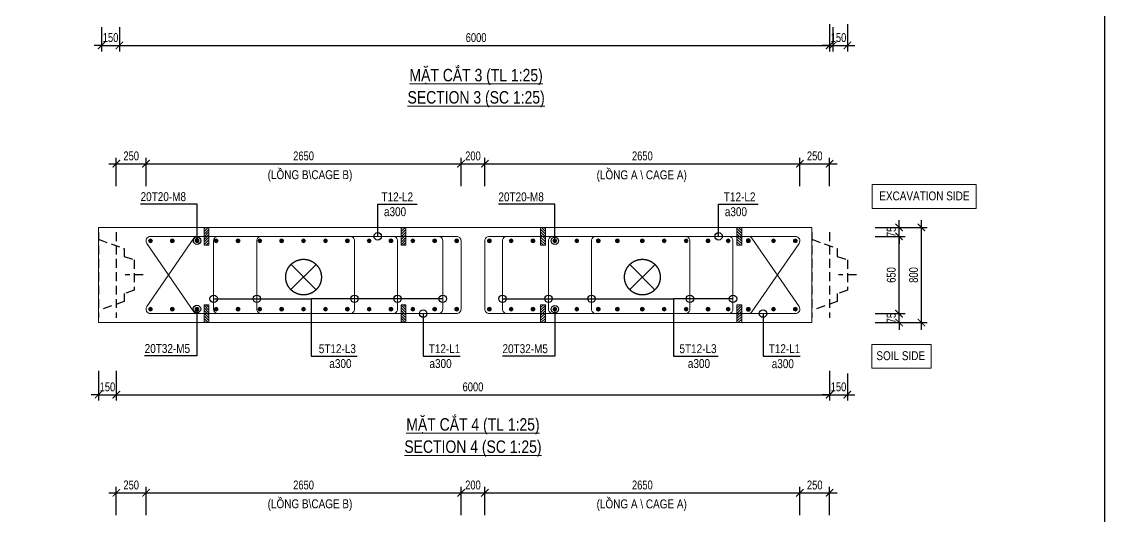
# Model space of a CAD drawing. Header units: millimetres. Extents: x 2746337 to 7547699, y -363432 to 15720.
# Drawn here: x 3008379 to 3044810, y -142915 to -126267 of the extents above; entities that cross this region are included whole.
import ezdxf
from ezdxf.enums import TextEntityAlignment as Align

# ---------------------------------------------------------------- set-up
doc = ezdxf.new("R2010")
doc.units = ezdxf.units.MM
doc.header["$LTSCALE"] = 1200
doc.header["$PDMODE"] = 3
doc.linetypes.add('CENTER', pattern=[2, 1.25, -0.25, 0.25, -0.25])
doc.linetypes.add('HIDDEN', pattern=[0.375, 0.25, -0.125])
for name, color, linetype, lineweight in [('5', 5, 'Continuous', 13), ('BOUND', 3, 'Continuous', 20), ('CWS', 8, 'HIDDEN', 9), ('ENOTE', 2, 'Continuous', 15), ('GRID', 74, 'CENTER', 15), ('K-THUOC', 1, 'Continuous', 18), ('LEADER', 8, 'Continuous', 9), ('MCT', 6, 'Continuous', 20), ('TEXTEN', 3, 'Continuous', 13), ('TEXTMA', 2, 'Continuous', 13), ('TEXTVN', 2, 'Continuous', 20), ('TIE', 4, 'Continuous', 13)]:
    doc.layers.add(name, color=color, linetype=linetype, lineweight=lineweight)
doc.layers.add('CDC.04.HIDDEN', color=8, linetype='HIDDEN')
doc.layers.add('MIE', color=5, linetype='HIDDEN')
doc.styles.add('DB_Arial', font='arial.ttf', dxfattribs={"width": 0.8})
doc.styles.add('SMTEXT', font='arial.ttf', dxfattribs={"width": 0.75})
doc.dimstyles.new('BSV25', dxfattribs={"dimtxt": 300, "dimasz": 250, "dimexe": 200, "dimexo": 0, "dimgap": 108, "dimtad": 1, "dimdec": 0, "dimlfac": 0.25, "dimdsep": 46, "dimtxsty": 'SMTEXT', "dimblk": 'ARCHTICK', "dimcen": 100, "dimdle": 250, "dimclrd": 256, "dimclre": 256, "dimclrt": 2, "dimadec": 0, "dimazin": 0, "dimtfac": 1, "dimtdec": 0, "dimtix": 1, "dimtmove": 2, "dimatfit": 3, "dimfxl": 800, "dimfxlon": 1, "dimtolj": 1, "dimtzin": 0, "dimarcsym": 0})

# ---------------------------------------------------------------- blocks, each defined once
blk = doc.blocks.new('_ArchTick')
at = {"color": 0, "linetype": 'ByBlock', "const_width": 0.15}
blk.add_lwpolyline([(-0.5, -0.5), (0.5, 0.5)], dxfattribs=at)
blk = doc.blocks.new('*D1513')
at = {"layer": 'Defpoints', "color": 0, "transparency": 16777216}
for p in [(3012565, -142123), (3011565, -142873), (3012565, -142873)]:
    blk.add_point(p, dxfattribs=at)
at = {"layer": 'K-THUOC', "lineweight": -2, "transparency": 16777216}
for p, q in [((3011565, -142873), (3011565, -141923)), ((3012565, -142873), (3012565, -141923)), ((3011315, -142123), (3012815, -142123))]:
    blk.add_line(p, q, dxfattribs=at)
at = {"layer": 'K-THUOC', "lineweight": -2, "transparency": 16777216, "xscale": 250, "yscale": 250, "zscale": 250, "rotation": 180}
blk.add_blockref('_ArchTick', (3011565, -142123), dxfattribs=at)
at = {"layer": 'K-THUOC', "lineweight": -2, "transparency": 16777216, "xscale": 250, "yscale": 250, "zscale": 250}
blk.add_blockref('_ArchTick', (3012565, -142123), dxfattribs=at)
at = {"layer": 'K-THUOC', "color": 2, "transparency": 16777216, "insert": (3012065, -141862), "char_height": 300, "attachment_point": 5, "style": 'SMTEXT'}
blk.add_mtext('\\A1;250', dxfattribs=at)
blk = doc.blocks.new('*D1514')
at = {"layer": 'Defpoints', "color": 0, "transparency": 16777216}
for p in [(3023165, -142123), (3012565, -142873), (3023165, -142873)]:
    blk.add_point(p, dxfattribs=at)
at = {"layer": 'K-THUOC', "lineweight": -2, "transparency": 16777216}
for p, q in [((3012565, -142873), (3012565, -141923)), ((3023165, -142873), (3023165, -141923)), ((3012315, -142123), (3023415, -142123))]:
    blk.add_line(p, q, dxfattribs=at)
at = {"layer": 'K-THUOC', "lineweight": -2, "transparency": 16777216, "xscale": 250, "yscale": 250, "zscale": 250, "rotation": 180}
blk.add_blockref('_ArchTick', (3012565, -142123), dxfattribs=at)
at = {"layer": 'K-THUOC', "lineweight": -2, "transparency": 16777216, "xscale": 250, "yscale": 250, "zscale": 250}
blk.add_blockref('_ArchTick', (3023165, -142123), dxfattribs=at)
at = {"layer": 'K-THUOC', "color": 2, "transparency": 16777216, "insert": (3017865, -141862), "char_height": 300, "attachment_point": 5, "style": 'SMTEXT'}
blk.add_mtext('\\A1;2650', dxfattribs=at)
blk = doc.blocks.new('*D1515')
at = {"layer": 'Defpoints', "color": 0, "transparency": 16777216}
for p in [(3023965, -142123), (3023165, -142873), (3023965, -142873)]:
    blk.add_point(p, dxfattribs=at)
at = {"layer": 'K-THUOC', "lineweight": -2, "transparency": 16777216}
for p, q in [((3023165, -142873), (3023165, -141923)), ((3023965, -142873), (3023965, -141923)), ((3022915, -142123), (3024215, -142123))]:
    blk.add_line(p, q, dxfattribs=at)
at = {"layer": 'K-THUOC', "lineweight": -2, "transparency": 16777216, "xscale": 250, "yscale": 250, "zscale": 250, "rotation": 180}
blk.add_blockref('_ArchTick', (3023165, -142123), dxfattribs=at)
at = {"layer": 'K-THUOC', "lineweight": -2, "transparency": 16777216, "xscale": 250, "yscale": 250, "zscale": 250}
blk.add_blockref('_ArchTick', (3023965, -142123), dxfattribs=at)
at = {"layer": 'K-THUOC', "color": 2, "transparency": 16777216, "insert": (3023565, -141862), "char_height": 300, "attachment_point": 5, "style": 'SMTEXT'}
blk.add_mtext('\\A1;200', dxfattribs=at)
blk = doc.blocks.new('*D1516')
at = {"layer": 'Defpoints', "color": 0, "transparency": 16777216}
for p in [(3034565, -142123), (3023965, -142873), (3034565, -142873)]:
    blk.add_point(p, dxfattribs=at)
at = {"layer": 'K-THUOC', "lineweight": -2, "transparency": 16777216}
for p, q in [((3023965, -142873), (3023965, -141923)), ((3034565, -142873), (3034565, -141923)), ((3023715, -142123), (3034815, -142123))]:
    blk.add_line(p, q, dxfattribs=at)
at = {"layer": 'K-THUOC', "lineweight": -2, "transparency": 16777216, "xscale": 250, "yscale": 250, "zscale": 250, "rotation": 180}
blk.add_blockref('_ArchTick', (3023965, -142123), dxfattribs=at)
at = {"layer": 'K-THUOC', "lineweight": -2, "transparency": 16777216, "xscale": 250, "yscale": 250, "zscale": 250}
blk.add_blockref('_ArchTick', (3034565, -142123), dxfattribs=at)
at = {"layer": 'K-THUOC', "color": 2, "transparency": 16777216, "insert": (3029265, -141862), "char_height": 300, "attachment_point": 5, "style": 'SMTEXT'}
blk.add_mtext('\\A1;2650', dxfattribs=at)
blk = doc.blocks.new('*D1517')
at = {"layer": 'Defpoints', "color": 0, "transparency": 16777216}
for p in [(3035565, -142123), (3034565, -142873), (3035565, -142873)]:
    blk.add_point(p, dxfattribs=at)
at = {"layer": 'K-THUOC', "lineweight": -2, "transparency": 16777216}
for p, q in [((3034565, -142873), (3034565, -141923)), ((3035565, -142873), (3035565, -141923)), ((3034315, -142123), (3035815, -142123))]:
    blk.add_line(p, q, dxfattribs=at)
at = {"layer": 'K-THUOC', "lineweight": -2, "transparency": 16777216, "xscale": 250, "yscale": 250, "zscale": 250, "rotation": 180}
blk.add_blockref('_ArchTick', (3034565, -142123), dxfattribs=at)
at = {"layer": 'K-THUOC', "lineweight": -2, "transparency": 16777216, "xscale": 250, "yscale": 250, "zscale": 250}
blk.add_blockref('_ArchTick', (3035565, -142123), dxfattribs=at)
at = {"layer": 'K-THUOC', "color": 2, "transparency": 16777216, "insert": (3035065, -141862), "char_height": 300, "attachment_point": 5, "style": 'SMTEXT'}
blk.add_mtext('\\A1;250', dxfattribs=at)
blk = doc.blocks.new('mct1')
at = {"lineweight": 9}
h = blk.add_hatch(color=256, dxfattribs=at)
h.dxf.hatch_style = 1
h.paths.add_polyline_path([(-16, 0, 1), (16, 0, 1)])
blk.add_circle((0, 0), 16, dxfattribs=at)
blk = doc.blocks.new('cws800')
at = {"layer": 'CDC.04.HIDDEN'}
for p, q in [((-600, 1440), (-600, -1440)), ((0, 1440), (0, -1440))]:
    blk.add_line(p, q, dxfattribs=at)
for points in [[(0, 1200), (-860, 888), (-860, 627), (-1200, 507), (-1200, -507), (-860, -627), (-860, -888), (0, -1200)], [(-1500, 0), (-900, 0)]]:
    blk.add_lwpolyline(points, dxfattribs=at)
blk = doc.blocks.new('*D1532')
at = {"layer": 'Defpoints', "color": 0, "transparency": 16777216}
for p in [(3037364, -133193), (3038653, -133193), (3037364, -136393)]:
    blk.add_point(p, dxfattribs=at)
at = {"layer": 'K-THUOC', "lineweight": -2, "transparency": 16777216}
for p, q in [((3038653, -136643), (3038653, -132943)), ((3037853, -133193), (3038853, -133193)), ((3037853, -136393), (3038853, -136393))]:
    blk.add_line(p, q, dxfattribs=at)
at = {"layer": 'K-THUOC', "lineweight": -2, "transparency": 16777216, "xscale": 250, "yscale": 250, "zscale": 250}
for p, rotation in [((3038653, -133193), 90), ((3038653, -136393), 270)]:
    blk.add_blockref('_ArchTick', p, dxfattribs=dict(at, rotation=rotation))
at = {"layer": 'K-THUOC', "color": 2, "transparency": 16777216, "insert": (3038392, -134793), "char_height": 300, "attachment_point": 5, "rotation": 90, "style": 'SMTEXT'}
blk.add_mtext('\\A1;800', dxfattribs=at)
blk = doc.blocks.new('*D1533')
at = {"layer": 'Defpoints', "color": 0, "transparency": 16777216}
for p in [(3037364, -136093), (3037903, -136093), (3037006, -136393)]:
    blk.add_point(p, dxfattribs=at)
at = {"layer": 'K-THUOC', "lineweight": -2, "transparency": 16777216}
for p, q in [((3037903, -136093), (3037903, -135843)), ((3037364, -136093), (3038103, -136093)), ((3037903, -136393), (3037903, -136093)), ((3037103, -136393), (3038103, -136393)), ((3037903, -136393), (3037903, -136643))]:
    blk.add_line(p, q, dxfattribs=at)
at = {"layer": 'K-THUOC', "lineweight": -2, "transparency": 16777216, "xscale": 250, "yscale": 250, "zscale": 250}
for p, rotation in [((3037903, -136093), 270), ((3037903, -136393), 90)]:
    blk.add_blockref('_ArchTick', p, dxfattribs=dict(at, rotation=rotation))
at = {"layer": 'K-THUOC', "color": 2, "transparency": 16777216, "insert": (3037643, -136243), "char_height": 300, "attachment_point": 5, "rotation": 90, "style": 'SMTEXT'}
blk.add_mtext('\\A1;75', dxfattribs=at)
blk = doc.blocks.new('*D1534')
at = {"layer": 'Defpoints', "color": 0, "transparency": 16777216}
for p in [(3037006, -133493), (3037903, -133493), (3037006, -136093)]:
    blk.add_point(p, dxfattribs=at)
at = {"layer": 'K-THUOC', "lineweight": -2, "transparency": 16777216}
for p, q in [((3037903, -136343), (3037903, -133243)), ((3037103, -133493), (3038103, -133493)), ((3037103, -136093), (3038103, -136093))]:
    blk.add_line(p, q, dxfattribs=at)
at = {"layer": 'K-THUOC', "lineweight": -2, "transparency": 16777216, "xscale": 250, "yscale": 250, "zscale": 250}
for p, rotation in [((3037903, -133493), 90), ((3037903, -136093), 270)]:
    blk.add_blockref('_ArchTick', p, dxfattribs=dict(at, rotation=rotation))
at = {"layer": 'K-THUOC', "color": 2, "transparency": 16777216, "insert": (3037642, -134793), "char_height": 300, "attachment_point": 5, "rotation": 90, "style": 'SMTEXT'}
blk.add_mtext('\\A1;650', dxfattribs=at)
blk = doc.blocks.new('*D1535')
at = {"layer": 'Defpoints', "color": 0, "transparency": 16777216}
for p in [(3037006, -133193), (3037903, -133193), (3037006, -133493)]:
    blk.add_point(p, dxfattribs=at)
at = {"layer": 'K-THUOC', "lineweight": -2, "transparency": 16777216}
for p, q in [((3037903, -133193), (3037903, -132943)), ((3037103, -133193), (3038103, -133193)), ((3037903, -133493), (3037903, -133193)), ((3037103, -133493), (3038103, -133493)), ((3037903, -133493), (3037903, -133743))]:
    blk.add_line(p, q, dxfattribs=at)
at = {"layer": 'K-THUOC', "lineweight": -2, "transparency": 16777216, "xscale": 250, "yscale": 250, "zscale": 250}
for p, rotation in [((3037903, -133193), 270), ((3037903, -133493), 90)]:
    blk.add_blockref('_ArchTick', p, dxfattribs=dict(at, rotation=rotation))
at = {"layer": 'K-THUOC', "color": 2, "transparency": 16777216, "insert": (3037643, -133343), "char_height": 300, "attachment_point": 5, "rotation": 90, "style": 'SMTEXT'}
blk.add_mtext('\\A1;75', dxfattribs=at)
blk = doc.blocks.new('*D1544')
at = {"layer": 'Defpoints', "color": 0, "transparency": 16777216}
for p in [(3010965, -137818), (3011565, -137818), (3011565, -138821)]:
    blk.add_point(p, dxfattribs=at)
at = {"layer": 'K-THUOC', "lineweight": -2, "transparency": 16777216}
for p, q in [((3010965, -138021), (3010965, -139021)), ((3011565, -138021), (3011565, -139021)), ((3010965, -138821), (3010715, -138821)), ((3010965, -138821), (3011565, -138821)), ((3011565, -138821), (3011815, -138821))]:
    blk.add_line(p, q, dxfattribs=at)
at = {"layer": 'K-THUOC', "lineweight": -2, "transparency": 16777216, "xscale": 250, "yscale": 250, "zscale": 250}
blk.add_blockref('_ArchTick', (3010965, -138821), dxfattribs=at)
at = {"layer": 'K-THUOC', "lineweight": -2, "transparency": 16777216, "xscale": 250, "yscale": 250, "zscale": 250, "rotation": 180}
blk.add_blockref('_ArchTick', (3011565, -138821), dxfattribs=at)
at = {"layer": 'K-THUOC', "color": 2, "transparency": 16777216, "insert": (3011265, -138560), "char_height": 300, "attachment_point": 5, "style": 'SMTEXT'}
blk.add_mtext('\\A1;150', dxfattribs=at)
blk = doc.blocks.new('*D1545')
at = {"layer": 'Defpoints', "color": 0, "transparency": 16777216}
for p in [(3012565, -131048), (3011565, -131798), (3012565, -131798)]:
    blk.add_point(p, dxfattribs=at)
at = {"layer": 'K-THUOC', "lineweight": -2, "transparency": 16777216}
for p, q in [((3011315, -131048), (3012815, -131048)), ((3011565, -131798), (3011565, -130848)), ((3012565, -131798), (3012565, -130848))]:
    blk.add_line(p, q, dxfattribs=at)
at = {"layer": 'K-THUOC', "lineweight": -2, "transparency": 16777216, "xscale": 250, "yscale": 250, "zscale": 250, "rotation": 180}
blk.add_blockref('_ArchTick', (3011565, -131048), dxfattribs=at)
at = {"layer": 'K-THUOC', "lineweight": -2, "transparency": 16777216, "xscale": 250, "yscale": 250, "zscale": 250}
blk.add_blockref('_ArchTick', (3012565, -131048), dxfattribs=at)
at = {"layer": 'K-THUOC', "color": 2, "transparency": 16777216, "insert": (3012065, -130787), "char_height": 300, "attachment_point": 5, "style": 'SMTEXT'}
blk.add_mtext('\\A1;250', dxfattribs=at)
blk = doc.blocks.new('*D1546')
at = {"layer": 'Defpoints', "color": 0, "transparency": 16777216}
for p in [(3023165, -131048), (3012565, -131798), (3023165, -131798)]:
    blk.add_point(p, dxfattribs=at)
at = {"layer": 'K-THUOC', "lineweight": -2, "transparency": 16777216}
for p, q in [((3012315, -131048), (3023415, -131048)), ((3012565, -131798), (3012565, -130848)), ((3023165, -131798), (3023165, -130848))]:
    blk.add_line(p, q, dxfattribs=at)
at = {"layer": 'K-THUOC', "lineweight": -2, "transparency": 16777216, "xscale": 250, "yscale": 250, "zscale": 250, "rotation": 180}
blk.add_blockref('_ArchTick', (3012565, -131048), dxfattribs=at)
at = {"layer": 'K-THUOC', "lineweight": -2, "transparency": 16777216, "xscale": 250, "yscale": 250, "zscale": 250}
blk.add_blockref('_ArchTick', (3023165, -131048), dxfattribs=at)
at = {"layer": 'K-THUOC', "color": 2, "transparency": 16777216, "insert": (3017865, -130787), "char_height": 300, "attachment_point": 5, "style": 'SMTEXT'}
blk.add_mtext('\\A1;2650', dxfattribs=at)
blk = doc.blocks.new('*D1547')
at = {"layer": 'Defpoints', "color": 0, "transparency": 16777216}
for p in [(3023965, -131048), (3023165, -131798), (3023965, -131798)]:
    blk.add_point(p, dxfattribs=at)
at = {"layer": 'K-THUOC', "lineweight": -2, "transparency": 16777216}
for p, q in [((3022915, -131048), (3024215, -131048)), ((3023165, -131798), (3023165, -130848)), ((3023965, -131798), (3023965, -130848))]:
    blk.add_line(p, q, dxfattribs=at)
at = {"layer": 'K-THUOC', "lineweight": -2, "transparency": 16777216, "xscale": 250, "yscale": 250, "zscale": 250, "rotation": 180}
blk.add_blockref('_ArchTick', (3023165, -131048), dxfattribs=at)
at = {"layer": 'K-THUOC', "lineweight": -2, "transparency": 16777216, "xscale": 250, "yscale": 250, "zscale": 250}
blk.add_blockref('_ArchTick', (3023965, -131048), dxfattribs=at)
at = {"layer": 'K-THUOC', "color": 2, "transparency": 16777216, "insert": (3023565, -130787), "char_height": 300, "attachment_point": 5, "style": 'SMTEXT'}
blk.add_mtext('\\A1;200', dxfattribs=at)
blk = doc.blocks.new('*D1548')
at = {"layer": 'Defpoints', "color": 0, "transparency": 16777216}
for p in [(3034565, -131048), (3023965, -131798), (3034565, -131798)]:
    blk.add_point(p, dxfattribs=at)
at = {"layer": 'K-THUOC', "lineweight": -2, "transparency": 16777216}
for p, q in [((3023715, -131048), (3034815, -131048)), ((3023965, -131798), (3023965, -130848)), ((3034565, -131798), (3034565, -130848))]:
    blk.add_line(p, q, dxfattribs=at)
at = {"layer": 'K-THUOC', "lineweight": -2, "transparency": 16777216, "xscale": 250, "yscale": 250, "zscale": 250, "rotation": 180}
blk.add_blockref('_ArchTick', (3023965, -131048), dxfattribs=at)
at = {"layer": 'K-THUOC', "lineweight": -2, "transparency": 16777216, "xscale": 250, "yscale": 250, "zscale": 250}
blk.add_blockref('_ArchTick', (3034565, -131048), dxfattribs=at)
at = {"layer": 'K-THUOC', "color": 2, "transparency": 16777216, "insert": (3029265, -130787), "char_height": 300, "attachment_point": 5, "style": 'SMTEXT'}
blk.add_mtext('\\A1;2650', dxfattribs=at)
blk = doc.blocks.new('*D1549')
at = {"layer": 'Defpoints', "color": 0, "transparency": 16777216}
for p in [(3035565, -131048), (3034565, -131798), (3035565, -131798)]:
    blk.add_point(p, dxfattribs=at)
at = {"layer": 'K-THUOC', "lineweight": -2, "transparency": 16777216}
for p, q in [((3034315, -131048), (3035815, -131048)), ((3034565, -131798), (3034565, -130848)), ((3035565, -131798), (3035565, -130848))]:
    blk.add_line(p, q, dxfattribs=at)
at = {"layer": 'K-THUOC', "lineweight": -2, "transparency": 16777216, "xscale": 250, "yscale": 250, "zscale": 250, "rotation": 180}
blk.add_blockref('_ArchTick', (3034565, -131048), dxfattribs=at)
at = {"layer": 'K-THUOC', "lineweight": -2, "transparency": 16777216, "xscale": 250, "yscale": 250, "zscale": 250}
blk.add_blockref('_ArchTick', (3035565, -131048), dxfattribs=at)
at = {"layer": 'K-THUOC', "color": 2, "transparency": 16777216, "insert": (3035065, -130787), "char_height": 300, "attachment_point": 5, "style": 'SMTEXT'}
blk.add_mtext('\\A1;250', dxfattribs=at)
blk = doc.blocks.new('*D1550')
at = {"layer": 'Defpoints', "color": 0, "transparency": 16777216}
for p in [(3011071, -126449), (3011671, -126449), (3011671, -127066)]:
    blk.add_point(p, dxfattribs=at)
at = {"layer": 'K-THUOC', "lineweight": -2, "transparency": 16777216}
for p, q in [((3011071, -126449), (3011071, -127266)), ((3011671, -126449), (3011671, -127266)), ((3011071, -127066), (3010821, -127066)), ((3011071, -127066), (3011671, -127066)), ((3011671, -127066), (3011921, -127066))]:
    blk.add_line(p, q, dxfattribs=at)
at = {"layer": 'K-THUOC', "lineweight": -2, "transparency": 16777216, "xscale": 250, "yscale": 250, "zscale": 250}
blk.add_blockref('_ArchTick', (3011071, -127066), dxfattribs=at)
at = {"layer": 'K-THUOC', "lineweight": -2, "transparency": 16777216, "xscale": 250, "yscale": 250, "zscale": 250, "rotation": 180}
blk.add_blockref('_ArchTick', (3011671, -127066), dxfattribs=at)
at = {"layer": 'K-THUOC', "color": 2, "transparency": 16777216, "insert": (3011371, -126805), "char_height": 300, "attachment_point": 5, "style": 'SMTEXT'}
blk.add_mtext('\\A1;150', dxfattribs=at)
blk = doc.blocks.new('*D1562')
at = {"layer": 'Defpoints', "color": 0, "transparency": 16777216}
for p in [(3011565, -137818), (3035565, -137818), (3035565, -138821)]:
    blk.add_point(p, dxfattribs=at)
at = {"layer": 'K-THUOC', "lineweight": -2, "transparency": 16777216}
for p, q in [((3011565, -138021), (3011565, -139021)), ((3035565, -138021), (3035565, -139021)), ((3011315, -138821), (3035815, -138821))]:
    blk.add_line(p, q, dxfattribs=at)
at = {"layer": 'K-THUOC', "lineweight": -2, "transparency": 16777216, "xscale": 250, "yscale": 250, "zscale": 250, "rotation": 180}
blk.add_blockref('_ArchTick', (3011565, -138821), dxfattribs=at)
at = {"layer": 'K-THUOC', "lineweight": -2, "transparency": 16777216, "xscale": 250, "yscale": 250, "zscale": 250}
blk.add_blockref('_ArchTick', (3035565, -138821), dxfattribs=at)
at = {"layer": 'K-THUOC', "color": 2, "transparency": 16777216, "insert": (3023565, -138560), "char_height": 300, "attachment_point": 5, "style": 'SMTEXT'}
blk.add_mtext('\\A1;6000', dxfattribs=at)
blk = doc.blocks.new('*D1563')
at = {"layer": 'Defpoints', "color": 0, "transparency": 16777216}
for p in [(3011671, -126449), (3035671, -126449), (3035671, -127066)]:
    blk.add_point(p, dxfattribs=at)
at = {"layer": 'K-THUOC', "lineweight": -2, "transparency": 16777216}
for p, q in [((3011671, -126449), (3011671, -127266)), ((3035671, -126449), (3035671, -127266)), ((3011421, -127066), (3035921, -127066))]:
    blk.add_line(p, q, dxfattribs=at)
at = {"layer": 'K-THUOC', "lineweight": -2, "transparency": 16777216, "xscale": 250, "yscale": 250, "zscale": 250, "rotation": 180}
blk.add_blockref('_ArchTick', (3011671, -127066), dxfattribs=at)
at = {"layer": 'K-THUOC', "lineweight": -2, "transparency": 16777216, "xscale": 250, "yscale": 250, "zscale": 250}
blk.add_blockref('_ArchTick', (3035671, -127066), dxfattribs=at)
at = {"layer": 'K-THUOC', "color": 2, "transparency": 16777216, "insert": (3023671, -126805), "char_height": 300, "attachment_point": 5, "style": 'SMTEXT'}
blk.add_mtext('\\A1;6000', dxfattribs=at)
blk = doc.blocks.new('sp')
at = {"layer": '5', "lineweight": 20}
h = blk.add_hatch(dxfattribs=at)
h.set_pattern_fill('ANSI31', color=256, scale=500)
h.set_pattern_definition([(45, (0, 0), (-44.194, 44.194), [])])
h.paths.add_polyline_path([(80, 300), (-80, 300), (-80, -300), (80, -300)])
blk.add_lwpolyline([(-80, -300), (80, -300), (80, 300), (-80, 300)], close=True, dxfattribs=at)
blk = doc.blocks.new('tremie')
at = {"layer": 'MIE', "color": 74, "ltscale": 1000}
for p, q in [((424, -424), (-424, 424)), ((424, 424), (-424, -424))]:
    blk.add_line(p, q, dxfattribs=at)
at = {"layer": 'MIE', "ltscale": 500}
blk.add_circle((0, 0), 600, dxfattribs=at)
blk = doc.blocks.new('*D1568')
at = {"layer": 'Defpoints', "color": 0, "transparency": 16777216}
for p in [(3035565, -126357), (3036165, -126357), (3036165, -127066)]:
    blk.add_point(p, dxfattribs=at)
at = {"layer": 'K-THUOC', "lineweight": -2, "transparency": 16777216}
for p, q in [((3035565, -126357), (3035565, -127266)), ((3036165, -126357), (3036165, -127266)), ((3035565, -127066), (3035315, -127066)), ((3035565, -127066), (3036165, -127066)), ((3036165, -127066), (3036415, -127066))]:
    blk.add_line(p, q, dxfattribs=at)
at = {"layer": 'K-THUOC', "lineweight": -2, "transparency": 16777216, "xscale": 250, "yscale": 250, "zscale": 250}
blk.add_blockref('_ArchTick', (3035565, -127066), dxfattribs=at)
at = {"layer": 'K-THUOC', "lineweight": -2, "transparency": 16777216, "xscale": 250, "yscale": 250, "zscale": 250, "rotation": 180}
blk.add_blockref('_ArchTick', (3036165, -127066), dxfattribs=at)
at = {"layer": 'K-THUOC', "color": 2, "transparency": 16777216, "insert": (3035865, -126805), "char_height": 300, "attachment_point": 5, "style": 'SMTEXT'}
blk.add_mtext('\\A1;150', dxfattribs=at)
blk = doc.blocks.new('*D1569')
at = {"layer": 'Defpoints', "color": 0, "transparency": 16777216}
for p in [(3035565, -138112), (3036165, -138112), (3036165, -138821)]:
    blk.add_point(p, dxfattribs=at)
at = {"layer": 'K-THUOC', "lineweight": -2, "transparency": 16777216}
for p, q in [((3035565, -138112), (3035565, -139021)), ((3036165, -138112), (3036165, -139021)), ((3035565, -138821), (3035315, -138821)), ((3035565, -138821), (3036165, -138821)), ((3036165, -138821), (3036415, -138821))]:
    blk.add_line(p, q, dxfattribs=at)
at = {"layer": 'K-THUOC', "lineweight": -2, "transparency": 16777216, "xscale": 250, "yscale": 250, "zscale": 250}
blk.add_blockref('_ArchTick', (3035565, -138821), dxfattribs=at)
at = {"layer": 'K-THUOC', "lineweight": -2, "transparency": 16777216, "xscale": 250, "yscale": 250, "zscale": 250, "rotation": 180}
blk.add_blockref('_ArchTick', (3036165, -138821), dxfattribs=at)
at = {"layer": 'K-THUOC', "color": 2, "transparency": 16777216, "insert": (3035865, -138560), "char_height": 300, "attachment_point": 5, "style": 'SMTEXT'}
blk.add_mtext('\\A1;150', dxfattribs=at)

msp = doc.modelspace()

# ---------------------------------------------------------------- linework, layer by layer
msp.add_lwpolyline([(2951292.7, -88114), (3044810, -88114), (3044810, -165266.4), (2951292.7, -165266.4)], close=True)
at = {"layer": 'BOUND'}
msp.add_lwpolyline([(3010965, -136392.7), (3034965, -136392.7), (3034965, -133192.7), (3010965, -133192.7)], close=True, dxfattribs=at)
at = {"layer": 'ENOTE'}
for points in [[(3036997, -131750.1), (3040497, -131750.1), (3040497, -132550.1), (3036997, -132550.1)], [(3036986.3, -137126.7), (3038986.3, -137126.7), (3038986.3, -137926.7), (3036986.3, -137926.7)]]:
    msp.add_lwpolyline(points, close=True, dxfattribs=at)
at = {"layer": 'TIE'}
for points in [[(3014299.6, -133492.7, 0.2467092), (3014176, -133557.6), (3012591.4, -135857.6, 0.6042234), (3012715, -136092.7), (3023015, -136092.7, 0.4142136), (3023165, -135942.7), (3023165, -133642.7, 0.4142136), (3023015, -133492.7), (3012715, -133492.7, 0.6042234), (3012591.4, -133727.8), (3014176, -136027.8, 0.2467092), (3014299.6, -136092.7)], [(3015439.7, -136092.7), (3014989.7, -136092.7, -0.4142136), (3014839.7, -135942.7), (3014839.7, -133642.7, -0.4142136), (3014989.7, -133492.7), (3015439.7, -133492.7)], [(3016891.4, -136092.7), (3016441.4, -136092.7, -0.4142136), (3016291.4, -135942.7), (3016291.4, -133642.7, -0.4142136), (3016441.4, -133492.7), (3016891.4, -133492.7)], [(3018977.4, -136092.7), (3019427.4, -136092.7, 0.4142136), (3019577.4, -135942.7), (3019577.4, -133642.7, 0.4142136), (3019427.4, -133492.7), (3018977.4, -133492.7)], [(3020424.1, -136092.7), (3020874.1, -136092.7, 0.4142136), (3021024.1, -135942.7), (3021024.1, -133642.7, 0.4142136), (3020874.1, -133492.7), (3020424.1, -133492.7)], [(3022398.5, -136092.7, 0.4142136), (3022548.5, -135942.7), (3022548.5, -133642.7, 0.4142136), (3022398.5, -133492.7)], [(3032830.3, -136092.7, 0.2467092), (3032953.9, -136027.8), (3034538.5, -133727.8, 0.6042234), (3034415, -133492.7), (3024115, -133492.7, 0.4142136), (3023965, -133642.7), (3023965, -135942.7, 0.4142136), (3024115, -136092.7), (3034415, -136092.7, 0.6042234), (3034538.5, -135857.6), (3032953.9, -133557.6, 0.2467092), (3032830.3, -133492.7)], [(3025159.7, -136092.7), (3024709.7, -136092.7, -0.4142136), (3024559.7, -135942.7), (3024559.7, -133642.7, -0.4142136), (3024709.7, -133492.7), (3025159.7, -133492.7)], [(3026705.8, -136092.7), (3026255.8, -136092.7, -0.4142136), (3026105.8, -135942.7), (3026105.8, -133642.7, -0.4142136), (3026255.8, -133492.7), (3026705.8, -133492.7)], [(3028152.5, -136092.7), (3027702.5, -136092.7, -0.4142136), (3027552.5, -135942.7), (3027552.5, -133642.7, -0.4142136), (3027702.5, -133492.7), (3028152.5, -133492.7)], [(3030715.2, -136092.7, 0.4142136), (3030865.2, -135942.7), (3030865.2, -133642.7, 0.4142136), (3030715.2, -133492.7)], [(3032164.2, -136092.7, 0.4142136), (3032314.2, -135942.7), (3032314.2, -133642.7, 0.4142136), (3032164.2, -133492.7)]]:
    msp.add_lwpolyline(points, format="xyb", dxfattribs=at)

# ---------------------------------------------------------------- block references
at = {"layer": 'CWS', "xscale": -1}
for p in [(3010965, -134792.7), (3034965, -134792.7)]:
    msp.add_blockref('cws800', p, dxfattribs=at)
at = {"layer": 'ENOTE'}
for p in [(3014601.4, -133492.7), (3021226.5, -133492.7)]:
    msp.add_blockref('sp', p, dxfattribs=at)
at = {"layer": 'ENOTE', "xscale": -1}
for p in [(3025921.5, -133492.7), (3032528.5, -133492.7)]:
    msp.add_blockref('sp', p, dxfattribs=at)
at = {"layer": 'ENOTE', "xscale": -1, "rotation": 180}
for p in [(3014601.4, -136092.7), (3021226.5, -136092.7)]:
    msp.add_blockref('sp', p, dxfattribs=at)
at = {"layer": 'ENOTE', "rotation": 180}
for p in [(3025921.5, -136092.7), (3032528.5, -136092.7)]:
    msp.add_blockref('sp', p, dxfattribs=at)
at = {"layer": 'GRID', "rotation": 269.6724061558663}
for p in [(3017865, -134863.6), (3029265, -134863.6)]:
    msp.add_blockref('tremie', p, dxfattribs=at)
at = {"layer": 'MCT', "yscale": 4, "zscale": 4}
for p, xscale in [((3012715, -133642.7), 4), ((3013450.7, -133642.7), 4), ((3014281.9, -133636.7), 4), ((3014922.1, -133642.7), 4), ((3015657.8, -133642.7), 4), ((3016393.5, -133642.7), 4), ((3017129.2, -133642.7), 4), ((3017865, -133642.7), 4), ((3018600.7, -133642.7), 4), ((3019336.4, -133642.7), 4), ((3020072.1, -133642.7), 4), ((3020807.8, -133642.7), 4), ((3021543.5, -133642.7), 4), ((3022279.2, -133642.7), 4), ((3023015, -133642.7), 4), ((3024115, -133642.7), -4), ((3024850.7, -133642.7), -4), ((3025586.4, -133642.7), -4), ((3026322.1, -133642.7), -4), ((3027057.8, -133642.7), -4), ((3027784.1, -133642.7), -4), ((3028421.1, -133642.7), -4), ((3029265, -133642.7), -4), ((3030000.7, -133642.7), -4), ((3030736.4, -133642.7), -4), ((3031472.1, -133642.7), -4), ((3032152.6, -133642.7), -4), ((3032830.7, -133636.7), -4), ((3033679.2, -133642.7), -4), ((3034415, -133642.7), -4)]:
    msp.add_blockref('mct1', p, dxfattribs=dict(at, xscale=xscale))
at = {"layer": 'MCT', "yscale": 4, "zscale": 4, "rotation": 180}
for p, xscale in [((3012715, -135942.7), -4), ((3013450.7, -135942.7), -4), ((3014281.9, -135948.6), -4), ((3014922.1, -135942.7), -4), ((3015657.8, -135942.7), -4), ((3016393.5, -135942.7), -4), ((3017129.2, -135942.7), -4), ((3017865, -135942.7), -4), ((3018600.7, -135942.7), -4), ((3019336.4, -135942.7), -4), ((3020072.1, -135942.7), -4), ((3020807.8, -135942.7), -4), ((3021543.5, -135942.7), -4), ((3022279.2, -135942.7), -4), ((3023015, -135942.7), -4), ((3024115, -135942.7), 4), ((3024850.7, -135942.7), 4), ((3025586.4, -135942.7), 4), ((3026322.1, -135942.7), 4), ((3027057.8, -135942.7), 4), ((3027784.1, -135942.7), 4), ((3028421.1, -135942.7), 4), ((3029265, -135942.7), 4), ((3030000.7, -135942.7), 4), ((3030736.4, -135942.7), 4), ((3031472.1, -135942.7), 4), ((3032152.6, -135942.7), 4), ((3032830.7, -135948.6), 4), ((3033679.2, -135942.7), 4), ((3034415, -135942.7), 4)]:
    msp.add_blockref('mct1', p, dxfattribs=dict(at, xscale=xscale))

# ---------------------------------------------------------------- texts
at = {"layer": 'TEXTEN', "style": 'DB_Arial', "width": 0.8}
for s, p in [('T12-L2', (3021550, -132312.7)), ('T12-L2', (3033071, -132312.7)), ('5T12-L3', (3019626.1, -137422.7)), ('T12-L1', (3023138.6, -137422.7)), ('5T12-L3', (3031761.3, -137422.7)), ('T12-L1', (3034579.8, -137422.7)), ('a300', (3019478.8, -137922.7)), ('a300', (3031542.4, -137922.7))]:
    msp.add_text(s, height=300, dxfattribs=at).set_placement(p, align=Align.RIGHT)
for p in [(3020570.8, -132812.7), (3032040.6, -132812.7), (3022101.9, -137922.7), (3033618.1, -137927.9)]:
    msp.add_text('a300', height=300, dxfattribs=at).set_placement(p)
at = {"layer": 'TEXTMA', "style": 'DB_Arial', "width": 0.8}
for s, p in [('20T20-M8', (3012381.9, -132306.7)), ('20T20-M8', (3024422.1, -132312.7)), ('20T32-M5', (3012518.4, -137416.7)), ('20T32-M5', (3024558.7, -137422.7))]:
    msp.add_text(s, height=300, dxfattribs=at).set_placement(p)
at = {"layer": 'TEXTVN', "style": 'DB_Arial', "width": 0.8}
for s, p in [('%%UMẶT CẮT 3 (TL 1:25)', (3023671.3, -128066.2)), ('%%USECTION 3 (SC 1:25)', (3023671.3, -128866.2)), ('%%UMẶT CẮT 4 (TL 1:25)', (3023565, -139821.4)), ('%%USECTION 4 (SC 1:25)', (3023565, -140621.4))]:
    msp.add_text(s, height=420, rotation=360, dxfattribs=at).set_placement(p, align=Align.MIDDLE)
for s, p in [('(LỒNG B\\CAGE B)', (3016656.9, -131567.2)), ('(LỒNG A \\ CAGE A)', (3027725.5, -131572.7)), ('(LỒNG B\\CAGE B)', (3016656.9, -142641.7)), ('(LỒNG A \\ CAGE A)', (3027725.5, -142647.1))]:
    msp.add_text(s, height=300, rotation=360, dxfattribs=at).set_placement(p)
msp.add_text('EXCAVATION SIDE', height=300, dxfattribs=at).set_placement((3037236.2, -132281.8))
msp.add_text('SOIL SIDE', height=300, dxfattribs=at).set_placement((3038778.5, -137658.4), align=Align.RIGHT)

# ---------------------------------------------------------------- dimensions: what is measured, and where the dimension line sits
at = {"layer": 'K-THUOC'}
for base, p1, p2, picture, middle in [((3036165, -127066.2), (3035565, -126357.1), (3036165, -126357.1), '*D1568', (3035865, -126805)), ((3011671.3, -127066.2), (3011071.3, -126449.1), (3011671.3, -126449.1), '*D1550', (3011371.3, -126805)), ((3035671.3, -127066.2), (3011671.3, -126449.1), (3035671.3, -126449.1), '*D1563', (3023671.3, -126805)), ((3012565, -131048.4), (3011565, -131798.4), (3012565, -131798.4), '*D1545', (3012065, -130787.3)), ((3023165, -131048.4), (3012565, -131798.4), (3023165, -131798.4), '*D1546', (3017865, -130787.3)), ((3023965, -131048.4), (3023165, -131798.4), (3023965, -131798.4), '*D1547', (3023565, -130787.3)), ((3034565, -131048.4), (3023965, -131798.4), (3034565, -131798.4), '*D1548', (3029265, -130787.3)), ((3035565, -131048.4), (3034565, -131798.4), (3035565, -131798.4), '*D1549', (3035065, -130787.3)), ((3011565, -138821.4), (3010965, -137818), (3011565, -137818), '*D1544', (3011265, -138560.2)), ((3035565, -138821.4), (3011565, -137818), (3035565, -137818), '*D1562', (3023565, -138560.2)), ((3036165, -138821.4), (3035565, -138112.3), (3036165, -138112.3), '*D1569', (3035865, -138560.2)), ((3012565, -142122.9), (3011565, -142872.9), (3012565, -142872.9), '*D1513', (3012065, -141861.7)), ((3023165, -142122.9), (3012565, -142872.9), (3023165, -142872.9), '*D1514', (3017865, -141861.7)), ((3023965, -142122.9), (3023165, -142872.9), (3023965, -142872.9), '*D1515', (3023565, -141861.7)), ((3034565, -142122.9), (3023965, -142872.9), (3034565, -142872.9), '*D1516', (3029265, -141861.7)), ((3035565, -142122.9), (3034565, -142872.9), (3035565, -142872.9), '*D1517', (3035065, -141861.7))]:
    dim = msp.add_linear_dim(base=base, p1=p1, p2=p2, dimstyle='BSV25', dxfattribs=at)
    dim.commit()
    dim.dimension.update_dxf_attribs({"geometry": picture, "text_midpoint": middle})
for base, p1, p2, picture, middle in [((3037903.1, -133192.7), (3037006.3, -133492.7), (3037006.3, -133192.7), '*D1535', (3037642.6, -133342.7)), ((3038653.1, -133192.7), (3037364.4, -136392.7), (3037364.4, -133192.7), '*D1532', (3038391.9, -134792.7)), ((3037903.1, -133492.7), (3037006.3, -136092.7), (3037006.3, -133492.7), '*D1534', (3037641.9, -134792.7)), ((3037903.1, -136092.7), (3037006.3, -136392.7), (3037364.4, -136092.7), '*D1533', (3037642.6, -136242.7))]:
    dim = msp.add_linear_dim(base=base, p1=p1, p2=p2, angle=90, dimstyle='BSV25', dxfattribs=at)
    dim.commit()
    dim.dimension.update_dxf_attribs({"geometry": picture, "text_midpoint": middle})

# ---------------------------------------------------------------- leaders
at = {"layer": 'LEADER'}
for points in [[(3014281.9, -133636.7), (3014281.9, -132406.7), (3012381.9, -132406.7)], [(3020360.8, -133492.7), (3020360.8, -132412.7), (3021690.8, -132412.7)], [(3026322.1, -133642.7), (3026322.1, -132412.7), (3024422.1, -132412.7)], [(3031830.6, -133492.7), (3031830.6, -132412.7), (3033160.6, -132412.7)], [(3014839.7, -135592.7), (3018125.9, -135592.7), (3018125.9, -137522.7), (3019674, -137522.7)], [(3016291.4, -135592.7), (3018125.9, -135592.7), (3018125.9, -137522.7), (3019674, -137522.7)], [(3021024.1, -135592.7), (3018125.9, -135592.7), (3018125.9, -137522.7), (3019674, -137522.7)], [(3022548.5, -135592.7), (3018125.9, -135592.7), (3018125.9, -137522.7), (3019674, -137522.7)], [(3019577.4, -135592.7), (3018125.9, -135592.7), (3018125.9, -137522.7)], [(3024559.7, -135592.7), (3030316.7, -135592.7), (3030316.7, -137522.7), (3031817, -137522.7)], [(3026105.8, -135592.7), (3030316.7, -135592.7), (3030316.7, -137522.7), (3031817, -137522.7)], [(3027552.5, -135592.7), (3030316.7, -135592.7), (3030316.7, -137522.7)], [(3030865.2, -135592.7), (3030316.7, -135592.7), (3030316.7, -137522.7), (3031817, -137522.7)], [(3032314.2, -135592.7), (3030316.7, -135592.7), (3030316.7, -137522.7), (3031817, -137522.7)], [(3014277.9, -135936.7), (3014277.9, -137516.7), (3012518.4, -137516.7)], [(3026318.1, -135942.7), (3026318.1, -137522.7), (3024558.7, -137522.7)], [(3021891.9, -136092.7), (3021891.9, -137522.7), (3023137.5, -137522.7)], [(3033325, -136092.7), (3033325, -137522.7), (3034579.8, -137522.7)]]:
    msp.add_leader(points, dimstyle='BSV25', override={"dimldrblk": 'Origin'}, dxfattribs=at)

doc.saveas('drawing.dxf')
